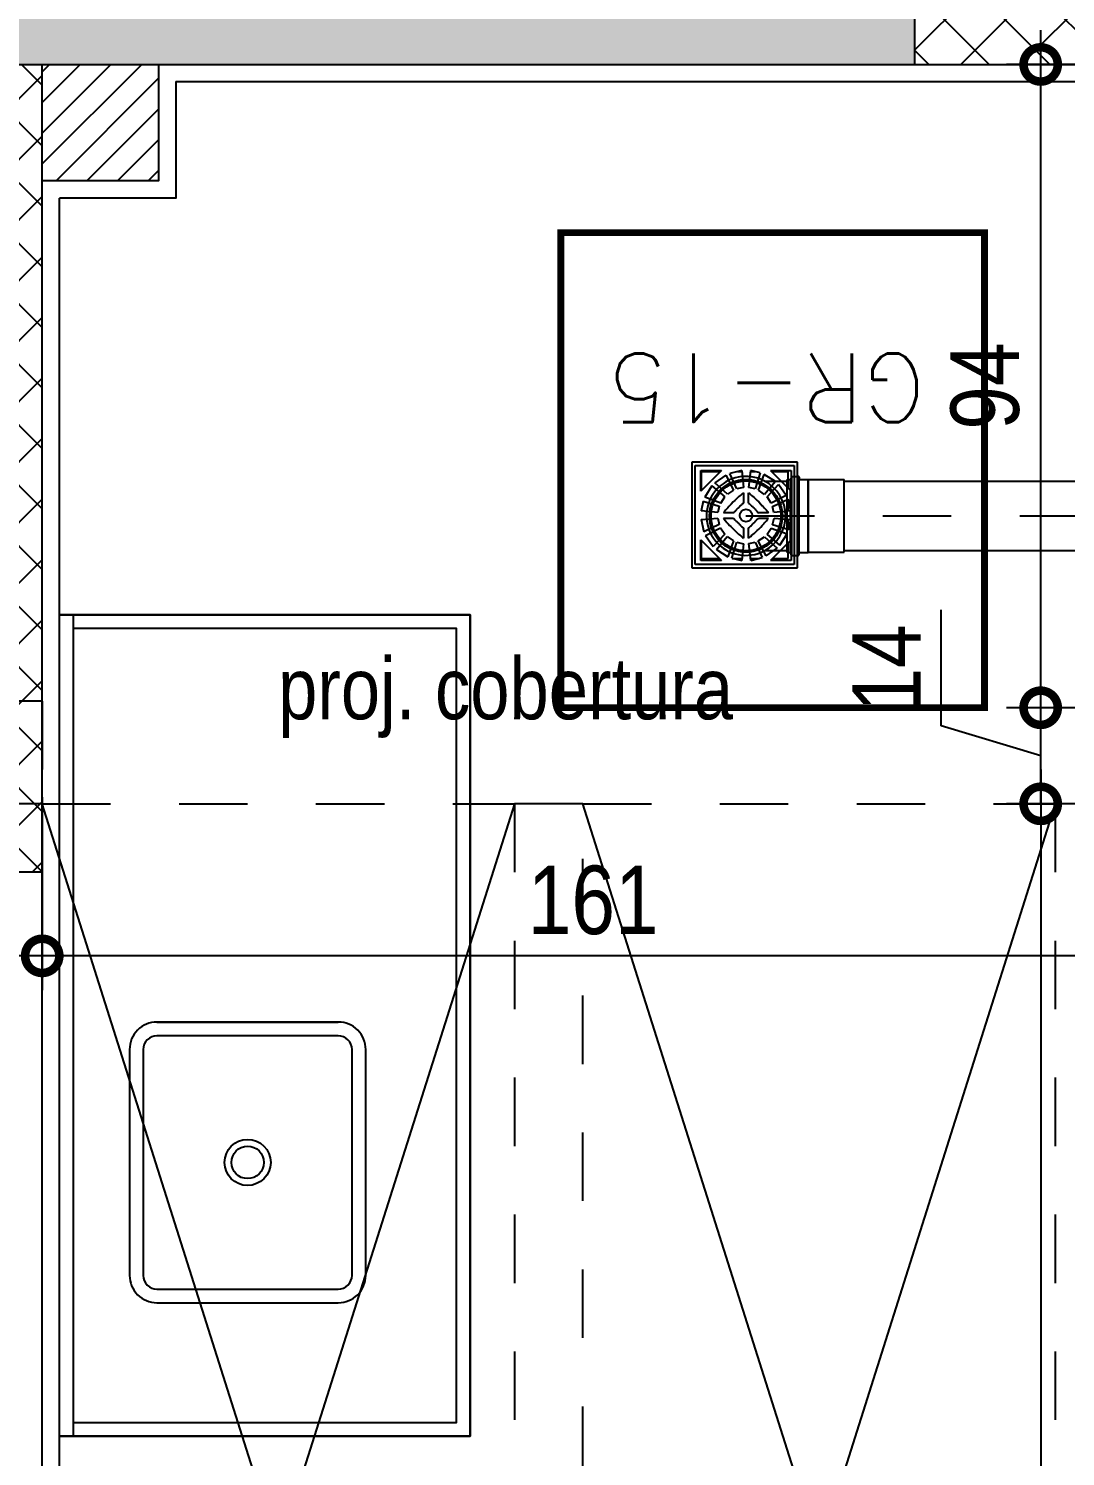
# Model space of a CAD drawing. Header units: metres. Extents: x -23 to 570, y -25 to 184.
# Drawn here: x 125.6 to 127.115, y 1.107 to 3.192 of the extents above; entities that cross this region are included whole.
import ezdxf
from ezdxf.enums import TextEntityAlignment as Align

# ---------------------------------------------------------------- set-up
doc = ezdxf.new("R2010")
doc.units = ezdxf.units.M
doc.header["$LTSCALE"] = 0.1
for name, pattern in [('DUPLEX SUPERIOR$0$11-DUO-ATC TORRE A$0$DASHDOT', [1, 0.5, -0.25, 0, -0.25]), ('DUPLEX SUPERIOR$0$DASHEDX2', [1.5, 1, -0.5]), ('DUPLEX SUPERIOR$0$ESTILO_TQS_0001', [1, 0.7, -0.3])]:
    doc.linetypes.add(name, pattern=pattern)
for name, color, linetype in [('ARQ-DIM', 2, 'Continuous'), ('ARQ-TXT', 2, 'Continuous'), ('DUPLEX SUPERIOR$0$1', 232, 'DUPLEX SUPERIOR$0$DASHEDX2'), ('DUPLEX SUPERIOR$0$102', 232, 'Continuous'), ('DUPLEX SUPERIOR$0$11-DUO-ATC TORRE A$0$GG-EX0210', 10, 'DUPLEX SUPERIOR$0$11-DUO-ATC TORRE A$0$DASHDOT'), ('DUPLEX SUPERIOR$0$11-DUO-ATC TORRE A$0$GG-SA0002', 2, 'Continuous'), ('DUPLEX SUPERIOR$0$11-DUO-ATC TORRE A$0$GG-SA0T02', 2, 'Continuous'), ('DUPLEX SUPERIOR$0$11-DUO-ATC TORRE A$0$GG-SAH253', 253, 'Continuous'), ('DUPLEX SUPERIOR$0$21', 232, 'Continuous'), ('DUPLEX SUPERIOR$0$210', 15, 'DUPLEX SUPERIOR$0$ESTILO_TQS_0001'), ('DUPLEX SUPERIOR$0$4', 2, 'Continuous'), ('DUPLEX SUPERIOR$0$5', 232, 'Continuous'), ('DUPLEX SUPERIOR$0$ARQ-ALV ACAB', 4, 'Continuous'), ('DUPLEX SUPERIOR$0$ARQ-ALV OSSO', 5, 'Continuous'), ('DUPLEX SUPERIOR$0$ARQ-ENCH', 1, 'Continuous'), ('DUPLEX SUPERIOR$0$ARQ-HID', 7, 'Continuous'), ('DUPLEX SUPERIOR$0$ARQ-MOB', 7, 'Continuous')]:
    doc.layers.add(name, color=color, linetype=linetype)
doc.styles.add('Adesa', font='ARIALN.TTF')
doc.styles.add('DUPLEX SUPERIOR$0$11-DUO-ATC TORRE A$0$09_GGP274BSSAAPTELHT1$0$GG-STYLE', font='romans.shx')
doc.styles.add('M50', font='ARIALN.TTF', dxfattribs={"height": 0.15})
doc.dimstyles.new('ADESA 1-0050', dxfattribs={"dimtxt": 0.1, "dimasz": 0.1, "dimexe": 0.05, "dimexo": 0.05, "dimgap": 0.03, "dimtad": 1, "dimdec": 1, "dimlfac": 100, "dimzin": 12, "dimtxsty": 'Adesa', "dimblk": 'DOTSMALL', "dimcen": 1, "dimdle": 0.05, "dimclrd": 1, "dimclre": 1, "dimclrt": 256, "dimazin": 3, "dimtm": 1e-09, "dimtfac": 1, "dimtdec": 1, "dimtmove": 1, "dimatfit": 0, "dimldrblk": 'DOTSMALL', "dimfxl": 0.8, "dimtvp": 2, "dimtolj": 1, "dimtzin": 0, "dimarcsym": 0})

# ---------------------------------------------------------------- blocks, each defined once
blk = doc.blocks.new('DUPLEX SUPERIOR$0$00002ITA-AIT-PR-008-BSE-PLA-TIP-R00$0$Cuba 1')
blk.add_line((0.205, 0.305), (0.205, 0.04))
for points in [[(0.165, 0, 0.414214), (0.205, 0.04), (0.205, 0.305, 0.414214), (0.165, 0.345), (-0.165, 0.345, 0.414214), (-0.205, 0.305), (-0.205, 0.04, 0.414214), (-0.165, 0)], [(-0.165, 0.02), (0.165, 0.02, 0.414214), (0.185, 0.04), (0.185, 0.305, 0.414214), (0.165, 0.325), (-0.165, 0.325, 0.414214), (-0.185, 0.305), (-0.185, 0.04, 0.414214)]]:
    blk.add_lwpolyline(points, format="xyb", close=True)
for radius in [0.0337, 0.0237]:
    blk.add_circle((0, 0.1725), radius)
blk = doc.blocks.new('DUPLEX SUPERIOR$0$planta duplex inferior tipo 1')
at = {"layer": 'DUPLEX SUPERIOR$0$ARQ-ENCH'}
h = blk.add_hatch(dxfattribs=at)
h.set_pattern_fill('ANSI31', color=256, scale=0.01)
h.paths.add_polyline_path([(11.0999, 0.065), (10.9299, 0.065), (10.9299, 0.235), (11.0999, 0.235)])
at = {"linetype": 'Continuous', "elevation": 0}
blk.add_lwpolyline([(11.0749, 0.8687), (10.4749, 0.8687), (10.4749, 2.0687), (11.0749, 2.0687)], dxfattribs=at)
at = {"lineweight": -2, "elevation": 0}
for points in [[(11.0749, 2.0687), (10.4749, 2.0687), (10.4749, 0.8687), (11.0749, 0.8687)], [(11.0549, 0.8687), (11.0549, 2.0687)], [(11.0549, 2.0487), (10.4949, 2.0487), (10.4949, 0.8887), (11.0549, 0.8887)]]:
    blk.add_lwpolyline(points, dxfattribs=at)
at = {"layer": 'DUPLEX SUPERIOR$0$ARQ-ALV ACAB'}
for points in [[(11.0749, 3.9999), (11.0749, 0.26)], [(10.9049, 0.09), (9.515, 0.0899), (9.5152, 1.1698), (8.5352, 1.1696), (8.5352, 0.9996), (9.3452, 0.9996), (9.345, 0.0699), (6.205, 0.0699)], [(10.9049, 0.09), (10.9049, 0.26), (11.0749, 0.26)]]:
    blk.add_lwpolyline(points, dxfattribs=at)
at = {"layer": 'DUPLEX SUPERIOR$0$ARQ-ALV OSSO'}
blk.add_lwpolyline([(11.1, 3.9749), (11.0999, 0.065), (9.49, 0.0649), (9.4902, 1.1451), (9.3502, 1.1451)], dxfattribs=at)
at = {"layer": 'DUPLEX SUPERIOR$0$ARQ-ENCH'}
blk.add_lwpolyline([(11.0999, 0.065), (10.9299, 0.065), (10.9299, 0.235), (11.0999, 0.235)], close=True, dxfattribs=at)
at = {"lineweight": -2, "extrusion": (0, 0, -1), "xscale": -1.000000000000001, "zscale": -1.000000000000001, "rotation": 90}
blk.add_blockref('DUPLEX SUPERIOR$0$00002ITA-AIT-PR-008-BSE-PLA-TIP-R00$0$Cuba 1', (-10.6274, 1.6687, 0), dxfattribs=at)
blk = doc.blocks.new('DUPLEX SUPERIOR$0$MOB_Jacuzzi-SPA J180 Quality')
h = blk.add_hatch()
h.set_pattern_fill('DOTS', color=251, scale=30, style=0)
h.set_pattern_definition([(4e-14, (-2e-12, 0), (0.9375, 1.875), [0, -1.875])])
h.paths.add_polyline_path([(333.01, -53.49), (278.51, -53.49), (278.51, -107.99, 0.414214)])
h.paths.add_polyline_path([(278.51, -53.49), (242.69, -53.49, -0.018763), (241.84, -80.26, 0.306451), (254.78, -102.55, 0.113107), (278.51, -107.99)])
h.paths.add_polyline_path([(333.01, -53.49, 0.414214), (278.51, 1.01), (278.51, -53.49)])
h.paths.add_polyline_path([(278.51, 1.01, 0.153802), (247.27, -8.83, 0.542604), (247.49, -15.54, -0.759815), (244.51, -26.28), (244.19, -26.28, 0.435355), (241.7, -28.96, -0.017198), (242.69, -53.49), (278.51, -53.49)])
h.paths.add_polyline_path([(766.01, -48.3), (1414.82, -48.3), (1414.82, 326.7), (766.01, 326.7)], flags=9)
blk = doc.blocks.new('DUPLEX SUPERIOR$0$layout dup sup tipo 2')
at = {"layer": 'DUPLEX SUPERIOR$0$ARQ-MOB', "color": 251, "xscale": -0.01, "yscale": 0.01, "zscale": 0.01}
blk.add_blockref('DUPLEX SUPERIOR$0$MOB_Jacuzzi-SPA J180 Quality', (-13.6624, -4.7265), dxfattribs=at)
blk = doc.blocks.new('DUPLEX SUPERIOR$0$_HC5F01AD94B-000')
for p, q in [((-2012.992809, 2.261518), (-2008.755174, 6.499152)), ((-2012.91634, -6.500848), (-1999.91634, 6.499152)), ((-1999.914644, -6.500848), (-2012.914644, 6.499152)), ((-2004.077505, -6.500848), (-1991.077505, 6.499152)), ((-1991.075809, -6.500848), (-2004.075809, 6.499152)), ((-1995.23867, -6.500848), (-1982.23867, 6.499152)), ((-1982.236974, -6.500848), (-1995.236974, 6.499152)), ((-1986.399835, -6.500848), (-1973.399835, 6.499152)), ((-1973.398139, -6.500848), (-1986.398139, 6.499152)), ((-1977.561, -6.500848), (-1964.561, 6.499152)), ((-1964.559305, -6.500848), (-1977.559305, 6.499152)), ((-1968.722166, -6.500848), (-1955.722166, 6.499152)), ((-1955.72047, -6.500848), (-1968.72047, 6.499152)), ((-1959.883331, -6.500848), (-1946.883331, 6.499152)), ((-1946.881635, -6.500848), (-1959.881635, 6.499152)), ((-1951.044496, -6.500848), (-1938.044496, 6.499152)), ((-1938.0428, -6.500848), (-1951.0428, 6.499152)), ((-1942.205661, -6.500848), (-1929.205661, 6.499152)), ((-1929.203966, -6.500848), (-1942.203966, 6.499152)), ((-1922.504131, -4.361848), (-1933.365131, 6.499152)), ((-1922.504131, 4.476987), (-1924.526296, 6.499152)), ((-1933.366827, -6.500848), (-1922.504131, 4.361848)), ((-2008.753478, -6.500848), (-2012.992963, -2.261363)), ((-1924.527992, -6.500848), (-1922.504131, -4.476987))]:
    blk.add_line(p, q)
blk = doc.blocks.new('DUPLEX SUPERIOR$0$_HC5F01AD94B-001')
for p, q in [((-1794.992667, 114.195642), (-1784.68483, 124.503479)), ((-1794.992667, 123.034477), (-1793.523665, 124.503479)), ((-1781.992667, 111.452897), (-1794.992667, 124.452897)), ((-1781.992667, 120.291731), (-1786.204415, 124.503479)), ((-1794.992667, 105.356807), (-1781.992667, 118.356807)), ((-1781.992667, 102.614062), (-1794.992667, 115.614062)), ((-1794.992667, 96.517972), (-1781.992667, 109.517972)), ((-1781.992667, 93.775227), (-1794.992667, 106.775227)), ((-1794.992667, 87.679138), (-1781.992667, 100.679138)), ((-1781.992667, 84.936392), (-1794.992667, 97.936392)), ((-1794.992667, 78.840303), (-1781.992667, 91.840303)), ((-1781.992667, 76.097558), (-1794.992667, 89.097558)), ((-1794.992667, 70.001468), (-1781.992667, 83.001468)), ((-1781.992667, 67.258723), (-1794.992667, 80.258723)), ((-1794.992667, 61.162633), (-1781.992667, 74.162633)), ((-1781.992667, 58.419888), (-1794.992667, 71.419888)), ((-1794.992667, 52.323799), (-1781.992667, 65.323799)), ((-1781.992667, 49.581053), (-1794.992667, 62.581053)), ((-1794.992667, 43.484964), (-1781.992667, 56.484964)), ((-1781.992667, 40.742219), (-1794.992667, 53.742219)), ((-1794.992667, 34.646129), (-1781.992667, 47.646129)), ((-1781.992667, 31.903384), (-1794.992667, 44.903384)), ((-1794.992667, 25.807294), (-1781.992667, 38.807294)), ((-1781.992667, 23.064549), (-1794.992667, 36.064549)), ((-1794.992667, 16.96846), (-1781.992667, 29.96846)), ((-1781.992667, 14.225714), (-1794.992667, 27.225714)), ((-1794.992667, 8.129625), (-1781.992667, 21.129625)), ((-1783.105787, 6.499999), (-1794.992667, 18.38688)), ((-1787.783458, 6.499999), (-1781.992667, 12.29079)), ((-1791.944622, 6.499999), (-1794.992667, 9.548045))]:
    blk.add_line(p, q)
blk = doc.blocks.new('DUPLEX SUPERIOR$0$EST-LO-012-BAR-R00')
at = {"layer": 'DUPLEX SUPERIOR$0$4'}
h = blk.add_hatch(color=8, dxfattribs=at)
h.dxf.hatch_style = 1
h.paths.add_polyline_path([(-1094.500883, 35.997145), (-1113.500883, 35.997145), (-1113.500883, -14.002855), (-1094.500883, -14.002855)])
h.paths.add_polyline_path([(-786.000061, 35.997145), (-805.000061, 35.997145), (-805.000061, -14.002855), (-786.000061, -14.002855)])
h.paths.add_polyline_path([(-980.00031, -99.999277), (-993.00031, -99.999277), (-993.00031, -232), (-1239.500379, -232), (-1239.500379, -245), (-980.00031, -245)])
h.paths.add_polyline_path([(-980.00031, -396.003386), (-1239.500379, -396.003386), (-1239.500379, -409.003386), (-993.00031, -409.003386), (-993.00031, -541.004109), (-980.00031, -541.004109)])
h.paths.add_polyline_path([(-1534.999687, -396.002061), (-1547.999687, -396.002061), (-1547.999687, -566.99002), (-1534.999687, -566.99002), (-1534.999687, -458.002855), (-1532.999904, -458.002855), (-1532.999904, -445.003037), (-1534.999687, -445.003037)])
h.paths.add_polyline_path([(-2548.999343, 77.001566), (-2561.999343, 77.001566), (-2561.999343, -195.998214), (-2399.510997, -195.998214), (-2399.510997, -182.998214), (-2548.999343, -182.998214)], flags=17)
h.paths.add_polyline_path([(-2548.999822, -458.004942), (-2399.510997, -458.004942), (-2399.510997, -445.004942), (-2561.999822, -445.004942), (-2561.999822, -718.004952), (-2548.999822, -718.004952)], flags=17)
h.paths.add_polyline_path([(280.995777, -409.003386), (459.996043, -409.003386), (459.996043, -396.003386), (280.995777, -396.003386)])
h.paths.add_polyline_path([(1014.995404, -718.004952), (1027.995404, -718.004952), (1027.995404, -566.99002), (1014.995404, -566.99002)])
h.paths.add_polyline_path([(865.506331, -458.001482), (1012.995404, -458.001482), (1012.995404, -444.99002), (865.506331, -444.99002)])
h.paths.add_polyline_path([(865.506331, -196.001904), (1012.995156, -196.001904), (1012.995156, -183.00198), (865.506331, -183.00198)])
h.paths.add_polyline_path([(1014.995156, -74.001904), (1027.995156, -74.001904), (1027.995156, 77.000887), (1014.995156, 77.000887)])
h.paths.add_polyline_path([(280.995777, -245), (459.996043, -245), (459.996043, -232.000209), (280.995777, -232.000209)])
h.paths.add_polyline_path([(-57.501936, -245), (0, -245), (0, -225.996934), (-57.501936, -225.996934)])
h.paths.add_polyline_path([(-980.00031, -245), (-801.000061, -245), (-801.000061, -232), (-980.00031, -232)])
h.paths.add_polyline_path([(-980.00031, -409.003177), (-801.000061, -409.003177), (-801.000061, -395.999165), (-980.00031, -395.999165)])
h.paths.add_polyline_path([(-1547.999687, -74.000884), (-1534.999687, -74.000884), (-1534.999687, 77.000932), (-1547.999687, 77.000932)])
h.paths.add_polyline_path([(-1532.999687, -196.000349), (-1385.510847, -196.000349), (-1385.510847, -183.000531), (-1532.999687, -183.000531)])
h.paths.add_polyline_path([(-1547.999904, -718.004976), (-1534.999687, -718.004976), (-1534.999687, -566.99002), (-1547.999904, -566.99002)])
h.paths.add_polyline_path([(-1532.999904, -458.002855), (-1385.510832, -458.002855), (-1385.510832, -445.003037), (-1532.999904, -445.003037)])
h.paths.add_polyline_path([(-1548.000663, -396.002061), (-2253.500545, -396.002061), (-2253.500545, -409.001685), (-2008.001965, -409.001685), (-2008.001965, -540.996579), (-1995.001777, -540.996579), (-1995.001777, -409.00183), (-1548.000663, -409.00183)])
h.paths.add_polyline_path([(1245.999783, -327.001694), (1689.007686, -327.001694), (1689.007686, -314.001694), (1245.999783, -314.001694)])
h.paths.add_polyline_path([(-249.004459, -245.001553), (-236.004459, -245.001553), (-236.004459, -0.001553), (-249.004459, -0.001553)])
h.paths.add_polyline_path([(-1548.000446, -245.001325), (-1548.000446, -232.001024), (-1995.001965, -232.001024), (-1995.001965, -100.000624), (-2008.001965, -100.000624), (-2008.001965, -232.001325), (-2253.500545, -232.001325), (-2253.500545, -245.001325)])
h.paths.add_polyline_path([(-3223.007243, -327.001694), (-2779.99934, -327.001694), (-2779.99934, -314.001694), (-3223.007243, -314.001694)])
h.paths.add_polyline_path([(1015.01125, -327.001694), (1155.51125, -327.001694), (1155.51125, -314.001694), (1015.01125, -314.001694)])
h.paths.add_polyline_path([(-2689.510807, -327.001694), (-2549.010807, -327.001694), (-2549.010807, -314.001694), (-2689.510807, -314.001694)])
h.paths.add_polyline_path([(-3223.007243, -72.001699), (-3208.007243, -72.001699), (-3208.007243, -42.001699), (-3223.007243, -42.001699)])
h.paths.add_polyline_path([(-2962.007243, -72.001699), (-2947.007243, -72.001699), (-2947.007243, -42.001699), (-2962.007243, -42.001699)])
h.paths.add_polyline_path([(1413.007686, -72.001699), (1428.007686, -72.001699), (1428.007686, -42.001699), (1413.007686, -42.001699)])
h.paths.add_polyline_path([(1674.007686, -72.001699), (1689.007686, -72.001699), (1689.007686, -42.001699), (1674.007686, -42.001699)])
h.paths.add_polyline_path([(-3223.007243, -599.001687), (-3208.007243, -599.001687), (-3208.007243, -569.001687), (-3223.007243, -569.001687)])
h.paths.add_polyline_path([(-2962.007243, -599.001687), (-2947.007243, -599.001687), (-2947.007243, -569.001687), (-2962.007243, -569.001687)])
h.paths.add_polyline_path([(1413.007686, -599.001687), (1428.007686, -599.001687), (1428.007686, -569.001687), (1413.007686, -569.001687)])
h.paths.add_polyline_path([(1674.007686, -599.001687), (1689.007686, -599.001687), (1689.007686, -569.001687), (1674.007686, -569.001687)])
edge = h.paths.add_edge_path()
edge.add_line((-2399.510997, -445.004942), (-2561.999822, -445.004942))
edge.add_line((-2561.999822, -445.004942), (-2561.999822, -718.004952))
edge.add_line((-2561.999822, -718.004952), (-2548.999822, -718.004952))
edge.add_line((-2548.999822, -718.004952), (-2548.999822, -458.004942))
edge.add_line((-2548.999822, -458.004942), (-2399.510997, -458.004942))
edge.add_line((-2399.510997, -458.004942), (-2399.510997, -445.005172))
edge.add_line((-2561.999343, 77.001566), (-2561.999343, -195.998214))
edge.add_line((-2561.999343, -195.998214), (-2399.510997, -195.998214))
edge.add_line((-2399.510997, -195.998214), (-2399.510997, -182.998214))
edge.add_line((-2399.510997, -182.998214), (-2548.999343, -182.998214))
edge.add_line((-2548.999343, -182.998214), (-2548.999343, 77.001566))
edge.add_line((-2548.999343, 77.001566), (-2561.999822, 77.001566))
h.paths.add_polyline_path([(-1109.165788, -62.830897), (-1109.165788, -3.910365), (-1132.141572, -3.910365), (-1132.141572, -62.830897)], flags=9)
at = {"layer": 'DUPLEX SUPERIOR$0$1'}
for points in [[(-2709.998284, -205.999307), (-2709.998284, 12.015279)], [(-2640.996774, 12.015279), (-2640.996774, -205.999307)], [(-2630.996774, -205.999307), (-2630.996774, 12.015279)], [(-2561.999343, -195.998214), (-2561.999343, -205.999307)], [(-2640.996774, -205.999307), (-2709.998284, -205.999307)], [(-2561.999343, -205.999307), (-2630.996774, -205.999307)], [(-2561.999343, -220.999307), (-2561.999343, -205.999307)], [(-2561.999343, -220.999307), (-2561.999343, -314.001694)], [(-2689.510807, -314.002541), (-2779.99934, -314.002541)]]:
    blk.add_lwpolyline(points, dxfattribs=at)
at = {"layer": 'DUPLEX SUPERIOR$0$21'}
for p, q in [((-2709.998284, -205.999307), (-2640.996774, 12.015279)), ((-2709.998284, 12.015279), (-2640.996774, -205.999307)), ((-2630.996774, -205.999307), (-2561.999343, 12.015279)), ((-2630.996774, 12.015279), (-2561.999343, -205.999307))]:
    blk.add_line(p, q, dxfattribs=at)
at = {"layer": 'DUPLEX SUPERIOR$0$210'}
for p, q in [((-2719.998284, -205.999307), (-2709.998284, -205.999307)), ((-2640.996774, -205.999307), (-2630.996774, -205.999307)), ((-2561.999343, -205.999307), (-2548.999343, -205.999307)), ((-2561.999343, -220.999307), (-2548.999343, -220.999307))]:
    blk.add_line(p, q, dxfattribs=at)
at = {"layer": 'DUPLEX SUPERIOR$0$4', "linetype": 'Continuous'}
for points in [[(-2561.999343, 77.001566), (-2561.999343, -195.998214), (-2399.510997, -195.998214), (-2399.510997, -182.998214), (-2548.999343, -182.998214), (-2548.999343, 77.001566), (-2561.999822, 77.001566)], [(-2689.510807, -327.001694), (-2549.010807, -327.001694), (-2549.010807, -314.001694), (-2689.510807, -314.001694), (-2689.510807, -327.001694)]]:
    blk.add_lwpolyline(points, dxfattribs=at)
at = {"layer": 'DUPLEX SUPERIOR$0$5', "linetype": 'Continuous'}
for points in [[(-2561.999343, 77.001566), (-2561.999343, -195.998214), (-2399.510997, -195.998214), (-2399.510997, -182.998214), (-2548.999343, -182.998214), (-2548.999343, 77.001566), (-2561.999822, 77.001566)], [(-2689.510807, -327.001694), (-2549.010807, -327.001694), (-2549.010807, -314.001694), (-2689.510807, -314.001694), (-2689.510807, -327.001694)]]:
    blk.add_lwpolyline(points, dxfattribs=at)
at = {"layer": 'DUPLEX SUPERIOR$0$102'}
for name in ['DUPLEX SUPERIOR$0$_HC5F01AD94B-001', 'DUPLEX SUPERIOR$0$_HC5F01AD94B-000']:
    blk.add_blockref(name, (-767.006676, -320.501693), dxfattribs=at)
blk = doc.blocks.new('DUPLEX SUPERIOR$0$11-DUO-ATC TORRE A$0$RALO')
at = {"layer": 'DUPLEX SUPERIOR$0$11-DUO-ATC TORRE A$0$GG-SA0002'}
for p, q in [((0.0508, 0.0501), (-0.0519, 0.0501)), ((-0.0519, 0.0501), (-0.0519, -0.0526)), ((0.0508, -0.0526), (0.0508, 0.0501)), ((-0.0519, -0.0526), (0.0508, -0.0526))]:
    blk.add_line(p, q, dxfattribs=at)
at = {"layer": 'DUPLEX SUPERIOR$0$11-DUO-ATC TORRE A$0$GG-SAH253'}
for p, q in [((-0.0488, 0.047), (0.0477, 0.047)), ((-0.0488, -0.0495), (-0.0488, 0.047)), ((-0.0439, 0.0238), (-0.0238, 0.0439)), ((-0.0439, 0.0238), (-0.0439, 0.0439)), ((-0.0439, 0.0439), (-0.0238, 0.0439)), ((-0.0047, 0.0437), (-0.0158, 0.041)), ((-0.0047, 0.0437), (-0.0029, 0.0273)), ((0.0025, 0.0274), (0.004, 0.0437)), ((0.0139, 0.0416), (0.004, 0.0437)), ((0.0238, 0.0439), (0.0439, 0.0238)), ((0.0238, 0.0439), (0.0439, 0.0439)), ((0.0439, 0.0439), (0.0439, 0.0238)), ((0.0477, 0.047), (0.0477, -0.0495)), ((-0.0269, 0.041), (-0.0427, 0.041)), ((-0.0427, 0.041), (-0.0427, 0.025)), ((-0.0331, 0.0288), (-0.0401, 0.0178)), ((-0.0331, 0.0288), (-0.0205, 0.0182)), ((-0.0196, 0.0393), (-0.0303, 0.0318)), ((-0.0181, 0.0207), (-0.0303, 0.0318)), ((-0.0196, 0.0393), (-0.012, 0.0247)), ((-0.0044, 0.041), (-0.0158, 0.041)), ((-0.0088, 0.026), (-0.0158, 0.041)), ((0.0137, 0.041), (0.0037, 0.041)), ((0.0139, 0.0416), (0.009, 0.026)), ((0.0122, 0.0246), (0.0178, 0.0401)), ((0.0288, 0.0331), (0.0178, 0.0401)), ((0.0288, 0.0331), (0.0182, 0.0205)), ((0.0207, 0.0181), (0.0318, 0.0303)), ((0.0417, 0.041), (0.0269, 0.041)), ((0.0393, 0.0196), (0.0318, 0.0303)), ((0.0417, 0.0261), (0.0417, 0.041)), ((-0.0416, 0.0139), (-0.0437, 0.0047)), ((-0.0416, 0.0139), (-0.026, 0.009)), ((-0.0246, 0.0122), (-0.0401, 0.0178)), ((-0.0205, 0.0182), (-0.0246, 0.0122)), ((-0.012, 0.0247), (-0.0181, 0.0207)), ((-0.0132, 0.0124), (-0.0112, 0.0144)), ((-0.0112, 0.0144), (-0.0096, 0.0159)), ((-0.0096, 0.0159), (-0.0088, 0.0166)), ((-0.0029, 0.0273), (-0.0088, 0.026)), ((-0.0088, 0.0166), (-0.0076, 0.0178)), ((-0.0076, 0.0178), (-0.0072, 0.0181)), ((-0.0072, 0.0181), (-0.0059, 0.0192)), ((-0.0059, 0.0192), (-0.0051, 0.0199)), ((-0.0051, 0.0199), (-0.0038, 0.021)), ((-0.0038, 0.021), (-0.0034, 0.0214)), ((-0.0034, 0.0214), (-0.003, 0.0217)), ((-0.003, 0.0217), (-0.0025, 0.022)), ((-0.0025, 0.022), (-0.0025, 0.0121)), ((0.009, 0.026), (0.0025, 0.0274)), ((0.003, 0.0217), (0.0025, 0.022)), ((0.0025, 0.0121), (0.0025, 0.022)), ((0.0034, 0.0214), (0.003, 0.0217)), ((0.0038, 0.021), (0.0034, 0.0214)), ((0.0051, 0.0199), (0.0038, 0.021)), ((0.0059, 0.0192), (0.0051, 0.0199)), ((0.0072, 0.0181), (0.0059, 0.0192)), ((0.0076, 0.0178), (0.0072, 0.0181)), ((0.0088, 0.0166), (0.0076, 0.0178)), ((0.0096, 0.0159), (0.0088, 0.0166)), ((0.0112, 0.0144), (0.0096, 0.0159)), ((0.0132, 0.0124), (0.0112, 0.0144)), ((0.0182, 0.0205), (0.0122, 0.0246)), ((0.0247, 0.012), (0.0207, 0.0181)), ((0.0393, 0.0196), (0.0247, 0.012)), ((0.026, 0.0088), (0.041, 0.0158)), ((0.0437, 0.0047), (0.041, 0.0158)), ((-0.0273, 0.0029), (-0.0437, 0.0047)), ((-0.0427, 0.0088), (-0.0427, 0.0046)), ((-0.026, 0.009), (-0.0273, 0.0029)), ((-0.022, 0.0025), (-0.021, 0.0038)), ((-0.0121, 0.0025), (-0.022, 0.0025)), ((-0.021, 0.0038), (-0.0203, 0.0047)), ((-0.0203, 0.0047), (-0.0196, 0.0055)), ((-0.0196, 0.0055), (-0.0185, 0.0068)), ((-0.0185, 0.0068), (-0.0174, 0.008)), ((-0.0174, 0.008), (-0.0159, 0.0096)), ((-0.0159, 0.0096), (-0.0147, 0.0108)), ((-0.0147, 0.0108), (-0.0132, 0.0124)), ((-0.0121, 0.0025), (-0.0116, 0.0031)), ((-0.0116, 0.0031), (-0.0107, 0.0042)), ((-0.0107, 0.0042), (-0.0101, 0.0048)), ((-0.0101, 0.0048), (-0.0096, 0.0054)), ((-0.0096, 0.0054), (-0.009, 0.0059)), ((-0.009, 0.0059), (-0.0085, 0.0065)), ((-0.0085, 0.0065), (-0.0079, 0.0071)), ((-0.0079, 0.0071), (-0.0071, 0.0079)), ((-0.0071, 0.0079), (-0.0067, 0.0083)), ((-0.0067, 0.0083), (-0.0061, 0.0088)), ((-0.0061, 0.0088), (-0.0056, 0.0094)), ((-0.0056, 0.0094), (-0.005, 0.0099)), ((-0.005, 0.0099), (-0.0042, 0.0107)), ((-0.0042, 0.0107), (-0.0037, 0.011)), ((-0.0037, 0.011), (-0.0033, 0.0114)), ((-0.0033, 0.0114), (-0.0031, 0.0116)), ((-0.0031, 0.0116), (-0.0025, 0.0121)), ((0.0031, 0.0116), (0.0025, 0.0121)), ((0.0033, 0.0114), (0.0031, 0.0116)), ((0.0037, 0.011), (0.0033, 0.0114)), ((0.0042, 0.0107), (0.0037, 0.011)), ((0.005, 0.0099), (0.0042, 0.0107)), ((0.0056, 0.0094), (0.005, 0.0099)), ((0.0061, 0.0088), (0.0056, 0.0094)), ((0.0067, 0.0083), (0.0061, 0.0088)), ((0.0071, 0.0079), (0.0067, 0.0083)), ((0.0079, 0.0071), (0.0071, 0.0079)), ((0.0085, 0.0065), (0.0079, 0.0071)), ((0.009, 0.0059), (0.0085, 0.0065)), ((0.0096, 0.0054), (0.009, 0.0059)), ((0.0101, 0.0048), (0.0096, 0.0054)), ((0.0107, 0.0042), (0.0101, 0.0048)), ((0.0116, 0.0031), (0.0107, 0.0042)), ((0.0121, 0.0025), (0.0116, 0.0031)), ((0.022, 0.0025), (0.0121, 0.0025)), ((0.0147, 0.0108), (0.0132, 0.0124)), ((0.0159, 0.0096), (0.0147, 0.0108)), ((0.0174, 0.008), (0.0159, 0.0096)), ((0.0185, 0.0068), (0.0174, 0.008)), ((0.0196, 0.0055), (0.0185, 0.0068)), ((0.0203, 0.0047), (0.0196, 0.0055)), ((0.021, 0.0038), (0.0203, 0.0047)), ((0.022, 0.0025), (0.021, 0.0038)), ((0.0273, 0.0029), (0.026, 0.0088)), ((0.0437, 0.0047), (0.0273, 0.0029)), ((0.0417, 0.0045), (0.0417, 0.0128)), ((-0.0437, -0.004), (-0.0274, -0.0025)), ((-0.0437, -0.004), (-0.041, -0.0158)), ((-0.0427, -0.0039), (-0.0427, -0.0082)), ((-0.026, -0.0088), (-0.041, -0.0158)), ((-0.0393, -0.0196), (-0.0247, -0.012)), ((-0.0274, -0.0025), (-0.026, -0.0088)), ((-0.0247, -0.012), (-0.0207, -0.0181)), ((-0.022, -0.0025), (-0.021, -0.0038)), ((-0.022, -0.0025), (-0.0121, -0.0025)), ((-0.021, -0.0038), (-0.0203, -0.0047)), ((-0.0203, -0.0047), (-0.0196, -0.0055)), ((-0.0196, -0.0055), (-0.0185, -0.0068)), ((-0.0185, -0.0068), (-0.0174, -0.008)), ((-0.0174, -0.008), (-0.0159, -0.0096)), ((-0.0159, -0.0096), (-0.0147, -0.0108)), ((-0.0147, -0.0108), (-0.0132, -0.0124)), ((-0.0132, -0.0124), (-0.0112, -0.0144)), ((-0.0121, -0.0025), (-0.0116, -0.0031)), ((-0.0116, -0.0031), (-0.0107, -0.0042)), ((-0.0107, -0.0042), (-0.0101, -0.0048)), ((-0.0101, -0.0048), (-0.0096, -0.0054)), ((-0.0096, -0.0054), (-0.009, -0.0059)), ((-0.009, -0.0059), (-0.0085, -0.0065)), ((-0.0085, -0.0065), (-0.0079, -0.0071)), ((-0.0079, -0.0071), (-0.0071, -0.0079)), ((-0.0071, -0.0079), (-0.0067, -0.0083)), ((-0.0067, -0.0083), (-0.0061, -0.0088)), ((-0.0061, -0.0088), (-0.0056, -0.0094)), ((-0.0056, -0.0094), (-0.005, -0.0099)), ((-0.005, -0.0099), (-0.0042, -0.0107)), ((-0.0042, -0.0107), (-0.0037, -0.011)), ((-0.0037, -0.011), (-0.0033, -0.0114)), ((-0.0033, -0.0114), (-0.0031, -0.0116)), ((-0.0031, -0.0116), (-0.0025, -0.0121)), ((-0.0025, -0.0121), (-0.0025, -0.022)), ((0.0025, -0.0121), (0.0031, -0.0116)), ((0.0025, -0.022), (0.0025, -0.0121)), ((0.0031, -0.0116), (0.0042, -0.0107)), ((0.0042, -0.0107), (0.0048, -0.0101)), ((0.0048, -0.0101), (0.0054, -0.0096)), ((0.0054, -0.0096), (0.0059, -0.009)), ((0.0059, -0.009), (0.0065, -0.0085)), ((0.0065, -0.0085), (0.0071, -0.0079)), ((0.0071, -0.0079), (0.0079, -0.0071)), ((0.0079, -0.0071), (0.0083, -0.0067)), ((0.0083, -0.0067), (0.0088, -0.0061)), ((0.0088, -0.0061), (0.0094, -0.0056)), ((0.0094, -0.0056), (0.0099, -0.005)), ((0.0099, -0.005), (0.0107, -0.0042)), ((0.0107, -0.0042), (0.011, -0.0037)), ((0.0108, -0.0147), (0.0124, -0.0132)), ((0.011, -0.0037), (0.0114, -0.0033)), ((0.0114, -0.0033), (0.0116, -0.0031)), ((0.0116, -0.0031), (0.0121, -0.0025)), ((0.0121, -0.0025), (0.022, -0.0025)), ((0.0124, -0.0132), (0.0144, -0.0112)), ((0.0144, -0.0112), (0.0159, -0.0096)), ((0.0159, -0.0096), (0.0166, -0.0088)), ((0.0166, -0.0088), (0.0178, -0.0076)), ((0.0178, -0.0076), (0.0181, -0.0072)), ((0.0181, -0.0072), (0.0192, -0.0059)), ((0.0192, -0.0059), (0.0199, -0.0051)), ((0.0199, -0.0051), (0.021, -0.0038)), ((0.0205, -0.0182), (0.0246, -0.0122)), ((0.021, -0.0038), (0.0214, -0.0034)), ((0.0214, -0.0034), (0.0217, -0.003)), ((0.0217, -0.003), (0.022, -0.0025)), ((0.0246, -0.0122), (0.0401, -0.0178)), ((0.026, -0.009), (0.0274, -0.0025)), ((0.0416, -0.0139), (0.026, -0.009)), ((0.0274, -0.0025), (0.0437, -0.004)), ((0.0416, -0.0139), (0.0437, -0.004)), ((0.0417, -0.0136), (0.0417, -0.0038)), ((-0.0439, -0.0238), (-0.0238, -0.0439)), ((-0.0439, -0.0439), (-0.0439, -0.0238)), ((-0.0427, -0.025), (-0.0427, -0.0435)), ((-0.0393, -0.0196), (-0.0318, -0.0303)), ((-0.0207, -0.0181), (-0.0318, -0.0303)), ((-0.0288, -0.0331), (-0.0182, -0.0205)), ((-0.0122, -0.0246), (-0.0182, -0.0205)), ((-0.0122, -0.0246), (-0.0178, -0.0401)), ((-0.0139, -0.0416), (-0.009, -0.026)), ((-0.0112, -0.0144), (-0.0096, -0.0159)), ((-0.0096, -0.0159), (-0.0088, -0.0166)), ((-0.009, -0.026), (-0.0029, -0.0273)), ((-0.0088, -0.0166), (-0.0076, -0.0178)), ((-0.0076, -0.0178), (-0.0072, -0.0181)), ((-0.0072, -0.0181), (-0.0059, -0.0192)), ((-0.0059, -0.0192), (-0.0051, -0.0199)), ((-0.0051, -0.0199), (-0.0038, -0.021)), ((-0.0029, -0.0273), (-0.0047, -0.0437)), ((-0.0038, -0.021), (-0.0034, -0.0214)), ((-0.0034, -0.0214), (-0.003, -0.0217)), ((-0.003, -0.0217), (-0.0025, -0.022)), ((0.0025, -0.022), (0.0038, -0.021)), ((0.0025, -0.0274), (0.0088, -0.026)), ((0.004, -0.0437), (0.0025, -0.0274)), ((0.0038, -0.021), (0.0047, -0.0203)), ((0.0047, -0.0203), (0.0055, -0.0196)), ((0.0055, -0.0196), (0.0068, -0.0185)), ((0.0068, -0.0185), (0.008, -0.0174)), ((0.008, -0.0174), (0.0096, -0.0159)), ((0.0088, -0.026), (0.0158, -0.041)), ((0.0096, -0.0159), (0.0108, -0.0147)), ((0.012, -0.0247), (0.0181, -0.0207)), ((0.0196, -0.0393), (0.012, -0.0247)), ((0.0181, -0.0207), (0.0303, -0.0318)), ((0.0331, -0.0288), (0.0205, -0.0182)), ((0.0238, -0.0439), (0.0439, -0.0238)), ((0.0331, -0.0288), (0.0401, -0.0178)), ((0.0417, -0.0435), (0.0417, -0.0261)), ((0.0439, -0.0238), (0.0439, -0.0439)), ((-0.0288, -0.0331), (-0.0178, -0.0401)), ((-0.0139, -0.0416), (-0.0047, -0.0437)), ((0.004, -0.0437), (0.0158, -0.041)), ((0.0196, -0.0393), (0.0303, -0.0318)), ((0.0477, -0.0495), (-0.0488, -0.0495)), ((-0.0238, -0.0439), (-0.0439, -0.0439)), ((-0.0427, -0.0435), (-0.0243, -0.0435)), ((-0.0054, -0.0435), (-0.0046, -0.0435)), ((0.004, -0.0435), (0.005, -0.0435)), ((0.0439, -0.0439), (0.0238, -0.0439)), ((0.0243, -0.0435), (0.0417, -0.0435))]:
    blk.add_line(p, q, dxfattribs=at)
blk.add_circle((0, 0), 0.00606, dxfattribs=at)
blk = doc.blocks.new('DUPLEX SUPERIOR$0$11-DUO-ATC TORRE A$0$J100LU')
for p, q in [((0.0273, 0.0508), (0.06, 0.0508)), ((0.06, -0.0533), (0.06, 0.0533)), ((0.06, 0.0533), (0.0644, 0.0533)), ((0.06, -0.0508), (0.06, 0.0508)), ((0.0652, -0.0533), (0.0652, 0.0533)), ((0.0662, 0.0569), (0.0654, 0.054)), ((0.0672, 0.0577), (0.0766, 0.0577)), ((0.0672, -0.0566), (0.0672, 0.0566)), ((0.0766, -0.0566), (0.0766, 0.0566)), ((0.0776, 0.0567), (0.0778, 0.0542)), ((0.0779, -0.0533), (0.0779, 0.0533)), ((0.0788, 0.0533), (0.0909, 0.0533)), ((0.0909, 0.0533), (0.0912, 0.053)), ((0.0909, -0.0533), (0.0909, 0.0533)), ((0.0912, 0.053), (0.1435, 0.053)), ((0.0912, -0.053), (0.0912, 0.053)), ((0.1435, -0.053), (0.1435, 0.053)), ((0.0273, -0.0508), (0.06, -0.0508)), ((0.06, -0.0533), (0.0644, -0.0533)), ((0.0662, -0.0569), (0.0654, -0.054)), ((0.0672, -0.0577), (0.0766, -0.0577)), ((0.0776, -0.0567), (0.0778, -0.0542)), ((0.0788, -0.0533), (0.0909, -0.0533)), ((0.0909, -0.0533), (0.0912, -0.053)), ((0.0912, -0.053), (0.1435, -0.053))]:
    blk.add_line(p, q)
for radius in [0.0532, 0.051]:
    blk.add_circle((0, 0), radius)
for centre, radius, start, end in [((0, 0), 0.0577, 61.785, 298.215), ((0, 0), 0.0577, 298.215, 61.785), ((0.0644, 0.0542), 0.001, 270, 345), ((0.0672, 0.0566), 0.001, 90, 165), ((0.0766, 0.0566), 0.001, 5, 90), ((0.0788, 0.0542), 0.001, 185, 270), ((0.0644, -0.0542), 0.001, 15, 90), ((0.0672, -0.0566), 0.001, 195, 270), ((0.0766, -0.0566), 0.001, 270, 355), ((0.0788, -0.0542), 0.001, 90, 175)]:
    blk.add_arc(centre, radius, start, end)
blk = doc.blocks.new('DUPLEX SUPERIOR$0$A$C55f4e972')
at = {"layer": 'DUPLEX SUPERIOR$0$11-DUO-ATC TORRE A$0$GG-EX0210'}
blk.add_line((-21.4782, -5.4406, 0), (-24.9658, -5.4406, 0), dxfattribs=at)
at = {"layer": 'DUPLEX SUPERIOR$0$11-DUO-ATC TORRE A$0$GG-SA0002'}
for p, q in [((-21.6217, -5.3898, 0), (-23.7827, -5.3898, 0)), ((-21.6217, -5.4914, 0), (-23.7827, -5.4914, 0))]:
    blk.add_line(p, q, dxfattribs=at)
at = {"layer": 'DUPLEX SUPERIOR$0$11-DUO-ATC TORRE A$0$GG-SA0002', "xscale": 1.5, "yscale": 1.5, "zscale": 1.5, "rotation": 90.00000000000001}
blk.add_blockref('DUPLEX SUPERIOR$0$11-DUO-ATC TORRE A$0$RALO', (-21.4782, -5.4411, 0), dxfattribs=at)
at = {"layer": 'DUPLEX SUPERIOR$0$11-DUO-ATC TORRE A$0$GG-SA0002', "rotation": 180}
blk.add_blockref('DUPLEX SUPERIOR$0$11-DUO-ATC TORRE A$0$J100LU', (-21.4782, -5.4406, 0), dxfattribs=at)
at = {"layer": 'DUPLEX SUPERIOR$0$11-DUO-ATC TORRE A$0$GG-SA0T02', "style": 'DUPLEX SUPERIOR$0$11-DUO-ATC TORRE A$0$09_GGP274BSSAAPTELHT1$0$GG-STYLE'}
blk.add_text('GR-15', height=0.1, dxfattribs=at).set_placement((-21.7401, -5.6776, 0.0049))
blk = doc.blocks.new('DUPLEX SUPERIOR')
at = {"layer": 'DUPLEX SUPERIOR$0$1', "color": 11, "const_width": 0.01}
blk.add_lwpolyline([(-26.3777, -2.2005), (-26.9968, -2.2005), (-26.9968, -2.8943), (-26.3777, -2.8943)], close=True, dxfattribs=at)
at = {"linetype": 'Continuous', "xscale": 0.01, "yscale": 0.01, "zscale": 0.01}
blk.add_blockref('DUPLEX SUPERIOR$0$EST-LO-012-BAR-R00', (0, 0), dxfattribs=at)
at = {"layer": 'DUPLEX SUPERIOR$0$1'}
blk.add_blockref('DUPLEX SUPERIOR$0$A$C55f4e972', (-5.17, 2.96), dxfattribs=at)
at = {"layer": 'DUPLEX SUPERIOR$0$ARQ-HID'}
blk.add_blockref('DUPLEX SUPERIOR$0$planta duplex inferior tipo 1', (-36.72, -3.2049, 0), dxfattribs=at)
at = {"layer": 'DUPLEX SUPERIOR$0$ARQ-MOB'}
blk.add_blockref('DUPLEX SUPERIOR$0$layout dup sup tipo 2', (0, 0, 0), dxfattribs=at)
blk = doc.blocks.new('_DotSmall')
at = {"color": 0, "linetype": 'ByBlock', "const_width": 0.5}
blk.add_lwpolyline([(-0.0625, 0, 1), (0.0625, 0, 1)], format="xyb", close=True, dxfattribs=at)
blk = doc.blocks.new('*D620')
at = {"layer": 'ARQ-DIM', "color": 1, "lineweight": -2, "transparency": 16777216}
for p, q in [((125.62, 2.0696), (125.62, 1.7879)), ((127.23, 2.0448), (127.23, 1.7879)), ((127.28, 1.8379), (125.57, 1.8379))]:
    blk.add_line(p, q, dxfattribs=at)
at = {"layer": 'Defpoints', "color": 0, "transparency": 16777216}
for p in [(125.62, 2.1196, 0), (127.23, 2.0948, 0), (125.62, 1.8379)]:
    blk.add_point(p, dxfattribs=at)
at = {"layer": 'ARQ-DIM', "color": 1, "lineweight": -2, "transparency": 16777216, "xscale": 0.1, "yscale": 0.1, "zscale": 0.1, "rotation": 180}
blk.add_blockref('_DotSmall', (125.62, 1.8379), dxfattribs=at)
at = {"layer": 'ARQ-DIM', "color": 1, "lineweight": -2, "transparency": 16777216, "xscale": 0.1, "yscale": 0.1, "zscale": 0.1}
blk.add_blockref('_DotSmall', (127.23, 1.8379), dxfattribs=at)
at = {"layer": 'ARQ-DIM', "transparency": 16777216, "insert": (126.425, 1.919), "char_height": 0.1, "attachment_point": 5, "style": 'Adesa'}
blk.add_mtext('\\A1;161', dxfattribs=at)
blk = doc.blocks.new('*D640')
at = {"layer": 'ARQ-DIM', "color": 1, "lineweight": -2, "transparency": 16777216}
for p, q in [((127.0788, 2.1503), (127.0788, 3.19)), ((127.18, 3.14), (127.0288, 3.14)), ((127.32, 2.2003), (127.0288, 2.2003))]:
    blk.add_line(p, q, dxfattribs=at)
at = {"layer": 'Defpoints', "color": 0, "transparency": 16777216}
for p in [(127.0788, 3.14), (127.23, 3.14, 0), (127.37, 2.2003, 0)]:
    blk.add_point(p, dxfattribs=at)
at = {"layer": 'ARQ-DIM', "color": 1, "lineweight": -2, "transparency": 16777216, "xscale": 0.1, "yscale": 0.1, "zscale": 0.1}
for p, rotation in [((127.0788, 3.14), 90), ((127.0788, 2.2003), 270)]:
    blk.add_blockref('_DotSmall', p, dxfattribs=dict(at, rotation=rotation))
at = {"layer": 'ARQ-DIM', "transparency": 16777216, "insert": (126.9977, 2.6702), "char_height": 0.1, "attachment_point": 5, "rotation": 90, "style": 'Adesa'}
blk.add_mtext('\\A1;94', dxfattribs=at)
blk = doc.blocks.new('*D641')
at = {"layer": 'ARQ-DIM', "color": 1, "lineweight": -2, "transparency": 16777216}
for p, q in [((126.9336, 2.1737), (126.9336, 2.3432)), ((127.0788, 2.2003), (127.0788, 2.3003)), ((127.32, 2.2003), (127.0288, 2.2003)), ((127.0788, 2.06), (127.0788, 2.2003)), ((127.0788, 2.06), (127.0788, 2.2003)), ((127.0788, 2.1301), (126.9336, 2.1737)), ((127.18, 2.06), (127.0288, 2.06)), ((127.0788, 2.06), (127.0788, 1.96))]:
    blk.add_line(p, q, dxfattribs=at)
at = {"layer": 'Defpoints', "color": 0, "transparency": 16777216}
for p in [(127.0788, 2.2003), (127.37, 2.2003, 0), (127.23, 2.06)]:
    blk.add_point(p, dxfattribs=at)
at = {"layer": 'ARQ-DIM', "color": 1, "lineweight": -2, "transparency": 16777216, "xscale": 0.1, "yscale": 0.1, "zscale": 0.1}
for p, rotation in [((127.0788, 2.2003), 270), ((127.0788, 2.06), 90)]:
    blk.add_blockref('_DotSmall', p, dxfattribs=dict(at, rotation=rotation))
at = {"layer": 'ARQ-DIM', "transparency": 16777216, "insert": (126.8534, 2.2584), "char_height": 0.1, "attachment_point": 5, "rotation": 90, "style": 'Adesa'}
blk.add_mtext('\\A1;14', dxfattribs=at)
blk = doc.blocks.new('*D642')
at = {"layer": 'ARQ-DIM', "color": 1, "lineweight": -2, "transparency": 16777216}
for p, q in [((127.0788, 2.11), (127.0788, -2.63)), ((127.18, 2.06), (127.0288, 2.06)), ((127.1087, -2.58), (127.0288, -2.58))]:
    blk.add_line(p, q, dxfattribs=at)
at = {"layer": 'Defpoints', "color": 0, "transparency": 16777216}
for p in [(127.23, 2.06), (127.0788, -2.58), (127.1587, -2.58, 0)]:
    blk.add_point(p, dxfattribs=at)
at = {"layer": 'ARQ-DIM', "color": 1, "lineweight": -2, "transparency": 16777216, "xscale": 0.1, "yscale": 0.1, "zscale": 0.1}
for p, rotation in [((127.0788, 2.06), 90), ((127.0788, -2.58), 270)]:
    blk.add_blockref('_DotSmall', p, dxfattribs=dict(at, rotation=rotation))
at = {"layer": 'ARQ-DIM', "transparency": 16777216, "insert": (126.9977, -0.26), "char_height": 0.1, "attachment_point": 5, "rotation": 90, "style": 'Adesa'}
blk.add_mtext('\\A1;464', dxfattribs=at)

msp = doc.modelspace()

# ---------------------------------------------------------------- block references
at = {"rotation": 180}
msp.add_blockref('DUPLEX SUPERIOR', (100, 0), dxfattribs=at)

# ---------------------------------------------------------------- next in the draw order: texts
at = {"layer": 'ARQ-TXT', "style": 'M50'}
msp.add_text('proj. cobertura', height=0.09, dxfattribs=at).set_placement((126.297, 2.2173, -0.0452), align=Align.MIDDLE)

# ---------------------------------------------------------------- next in the draw order: dimensions: what is measured, and where the dimension line sits
at = {"layer": 'ARQ-DIM'}
for base, p1, p2, angle, picture, middle in [((127.0788, 3.14), (127.37, 2.2003, 0), (127.23, 3.14, 0), 270, '*D640', (126.9977, 2.6702)), ((127.0788, 2.2003), (127.23, 2.06), (127.37, 2.2003, 0), 270, '*D641', (126.8534, 2.2037)), ((125.62, 1.8379), (127.23, 2.0948, 0), (125.62, 2.1196, 0), 180, '*D620', (126.425, 1.919)), ((127.0788, -2.58), (127.23, 2.06), (127.1587, -2.58, 0), 270, '*D642', (126.9977, -0.26))]:
    dim = msp.add_linear_dim(base=base, p1=p1, p2=p2, angle=angle, dimstyle='ADESA 1-0050', dxfattribs=at)
    dim.commit()
    dim.dimension.update_dxf_attribs({"geometry": picture, "text_midpoint": middle})

doc.saveas('drawing.dxf')
